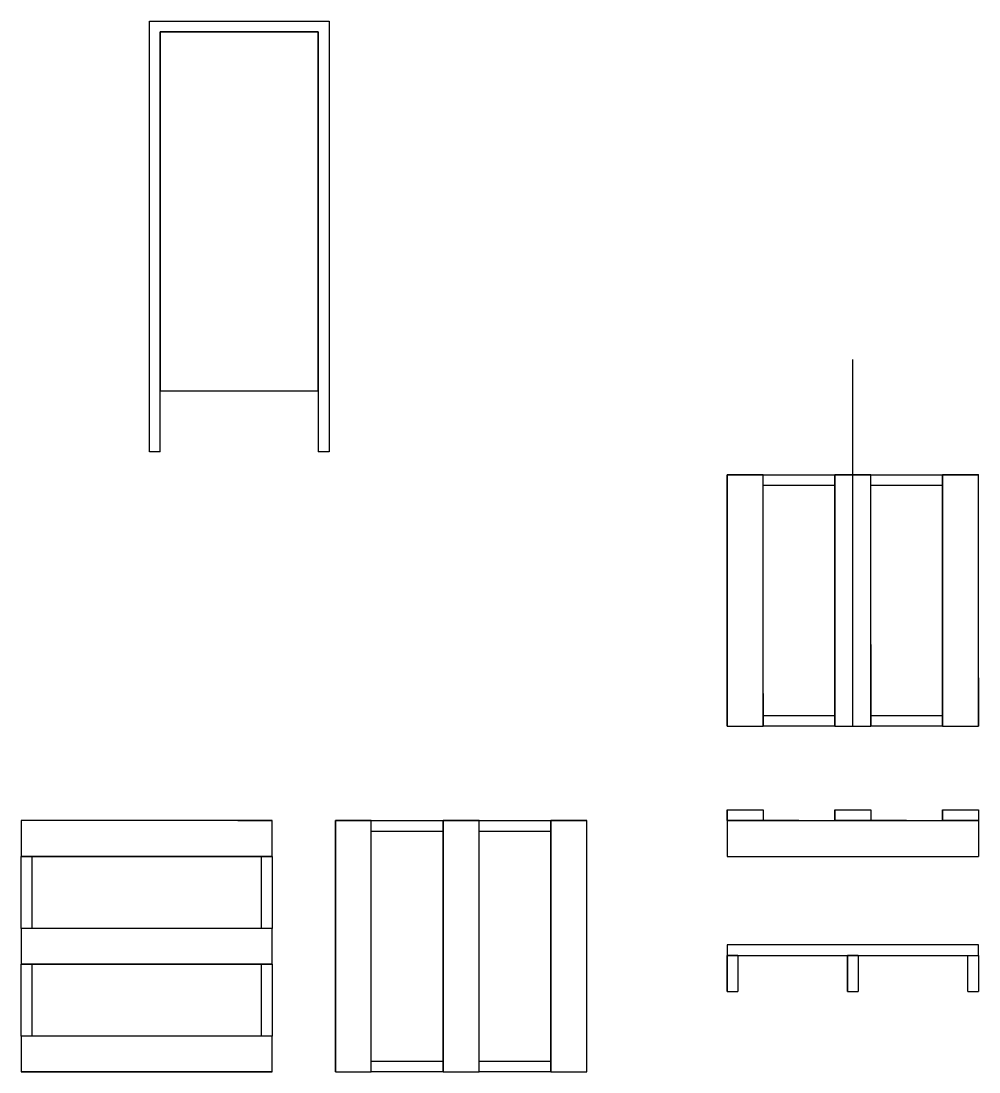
# Model space of a CAD drawing. Header units: millimetres. Extents: x 19989 to 114677, y -6335 to 49043.
# Drawn here: x 33893 to 36562, y 21526 to 24453 of the extents above; entities that cross this region are included whole.
import ezdxf

# ---------------------------------------------------------------- set-up
doc = ezdxf.new("R2010")
doc.units = ezdxf.units.MM
doc.header["$MEASUREMENT"] = 0

msp = doc.modelspace()

# ---------------------------------------------------------------- linework, layer by layer
for points in [[(34251.3, 23252.7), (34251.3, 24452.7), (34751.3, 24452.7), (34751.3, 23252.7)], [(34281.3, 23252.7), (34281.3, 24422.7), (34721.3, 24422.7), (34721.3, 23252.7)], [(34281.3, 24422.7), (34281.3, 23422.7), (34721.3, 23422.7), (34721.3, 24422.7), (34281.3, 24422.7)], [(36210.2, 22488.8), (36210.2, 23509.9)], [(34281.3, 23252.7), (34251.3, 23252.7)], [(34751.3, 23252.7), (34721.3, 23252.7)], [(35860.2, 22488.8), (35860.2, 23188.8)], [(35960.2, 23188.8), (35860.2, 23188.8), (35860.2, 22488.8), (35960.2, 22488.8), (35960.2, 23188.8)], [(35861.7, 23188.8), (36561.7, 23188.8)], [(35960.2, 22488.8), (35960.2, 23188.8)], [(36160.2, 23158.8), (35960.2, 23158.8), (35960.2, 23188.8), (36160.2, 23188.8), (36160.2, 23158.8)], [(36160.2, 22488.8), (36160.2, 23188.8)], [(36260.2, 23188.8), (36160.2, 23188.8), (36160.2, 22488.8), (36260.2, 22488.8), (36260.2, 23188.8)], [(36260.2, 22488.8), (36260.2, 23188.8)], [(36460.2, 23158.8), (36260.2, 23158.8), (36260.2, 23188.8), (36460.2, 23188.8), (36460.2, 23158.8)], [(36460.2, 22488.8), (36460.2, 23188.8)], [(36560.2, 23188.8), (36460.2, 23188.8), (36460.2, 22488.8), (36560.2, 22488.8), (36560.2, 23188.8)], [(36560.2, 22488.8), (36560.2, 23188.8)], [(36260.2, 22716.6), (36260.2, 22488.8)], [(36460.2, 22700.6), (36460.2, 22488.8)], [(36160.2, 22655.5), (36160.2, 22488.8)], [(36560.2, 22623.4), (36560.2, 22488.8)], [(35960.2, 22580), (35960.2, 22488.8)], [(36160.2, 22488.8), (35960.2, 22488.8), (35960.2, 22518.8), (36160.2, 22518.8), (36160.2, 22488.8)], [(35960.2, 22518.8), (36160.2, 22518.8), (36160.2, 22488.8), (35960.2, 22488.8), (35960.2, 22518.8)], [(36460.2, 22488.8), (36260.2, 22488.8), (36260.2, 22518.8), (36460.2, 22518.8), (36460.2, 22488.8)], [(35860.2, 22255.5), (35860.2, 22125.5)], [(35860.2, 22255.5), (35960.2, 22255.5)], [(36060.2, 22225.5), (35860.2, 22225.5), (35860.2, 22255.5)], [(35960.2, 22255.5), (35960.2, 22225.5)], [(36160.2, 22255.5), (36260.2, 22255.5)], [(36360.2, 22225.5), (36160.2, 22225.5), (36160.2, 22255.5)], [(36160.2, 22255.5), (36160.2, 22225.5)], [(36260.2, 22255.5), (36260.2, 22225.5)], [(36460.2, 22255.5), (36560.2, 22255.5)], [(36560.2, 22225.5), (36460.2, 22225.5), (36460.2, 22255.5)], [(36460.2, 22255.5), (36460.2, 22225.5)], [(36560.2, 22255.5), (36560.2, 22125.5)], [(34593.3, 22225.5), (33893.3, 22225.5)], [(33893.3, 22225.5), (33893.3, 22125.5), (34593.3, 22125.5), (34593.3, 22225.5), (33893.3, 22225.5)], [(34496.8, 22225.5), (34593.3, 22225.5)], [(34769, 21525.5), (34769, 22225.5)], [(34869, 22225.5), (34769, 22225.5), (34769, 21525.5), (34869, 21525.5), (34869, 22225.5)], [(34769, 22225.5), (35469, 22225.5)], [(34869, 21525.5), (34869, 22225.5)], [(35069, 22195.5), (34869, 22195.5), (34869, 22225.5), (35069, 22225.5), (35069, 22195.5)], [(35069, 21525.5), (35069, 22225.5)], [(35169, 22225.5), (35069, 22225.5), (35069, 21525.5), (35169, 21525.5), (35169, 22225.5)], [(35169, 21525.5), (35169, 22225.5)], [(35369, 22195.5), (35169, 22195.5), (35169, 22225.5), (35369, 22225.5), (35369, 22195.5)], [(35369, 21525.5), (35369, 22225.5)], [(35469, 22225.5), (35369, 22225.5), (35369, 21525.5), (35469, 21525.5), (35469, 22225.5)], [(35469, 21525.5), (35469, 22225.5)], [(35860.2, 22225.5), (35860.2, 22125.5)], [(35860.2, 22225.5), (36560.2, 22225.5)], [(36560.2, 22225.5), (36560.2, 22125.5)], [(34593.3, 22125.5), (33893.3, 22125.5)], [(33923.3, 22125.5), (33923.3, 21925.5), (33893.3, 21925.5), (33893.3, 22125.5), (33923.3, 22125.5)], [(34383.4, 22125.5), (34593.3, 22125.5)], [(34593.3, 22125.5), (34593.3, 21925.5), (34563.3, 21925.5), (34563.3, 22125.5), (34593.3, 22125.5)], [(35860.2, 22125.5), (36560.2, 22125.5)], [(34593.3, 21925.5), (33893.3, 21925.5)], [(33893.3, 21925.5), (33893.3, 21825.5), (34593.3, 21825.5), (34593.3, 21925.5), (33893.3, 21925.5)], [(35860.2, 21880.1), (35860.2, 21850.1)], [(35860.2, 21880.1), (35860.2, 21850.1), (36560.2, 21850.1), (36560.2, 21880.1), (35860.2, 21880.1)], [(35860.2, 21850.1), (36560.2, 21850.1)], [(35860.2, 21850.1), (35860.2, 21750.1)], [(35860.2, 21750.1), (35860.2, 21850.1)], [(35890.2, 21850.1), (35860.2, 21850.1)], [(35890.2, 21850.1), (35890.2, 21750.1)], [(36195.2, 21850.1), (36195.2, 21750.1)], [(36195.2, 21750.1), (36195.2, 21850.1)], [(36225.2, 21850.1), (36195.2, 21850.1)], [(36225.2, 21850.1), (36225.2, 21750.1)], [(36530.2, 21750.1), (36530.2, 21850.1)], [(36560.2, 21850.1), (36560.2, 21750.1)], [(36560.2, 21850.1), (36560.2, 21750.1)], [(34593.3, 21825.5), (33893.3, 21825.5)], [(33923.3, 21825.5), (33923.3, 21625.5), (33893.3, 21625.5), (33893.3, 21825.5), (33923.3, 21825.5)], [(34593.3, 21825.5), (34593.3, 21625.5), (34563.3, 21625.5), (34563.3, 21825.5), (34593.3, 21825.5)], [(35860.2, 21750.1), (35890.2, 21750.1)], [(36195.2, 21750.1), (36225.2, 21750.1)], [(36530.2, 21750.1), (36560.2, 21750.1)], [(34593.3, 21625.5), (33893.3, 21625.5)], [(33893.3, 21625.5), (33893.3, 21525.5), (34593.3, 21525.5), (34593.3, 21625.5), (33893.3, 21625.5)], [(35069, 21525.5), (34869, 21525.5), (34869, 21555.5), (35069, 21555.5), (35069, 21525.5)], [(35369, 21525.5), (35169, 21525.5), (35169, 21555.5), (35369, 21555.5), (35369, 21525.5)], [(34593.3, 21525.5), (33893.3, 21525.5)]]:
    msp.add_lwpolyline(points)

doc.saveas('drawing.dxf')
